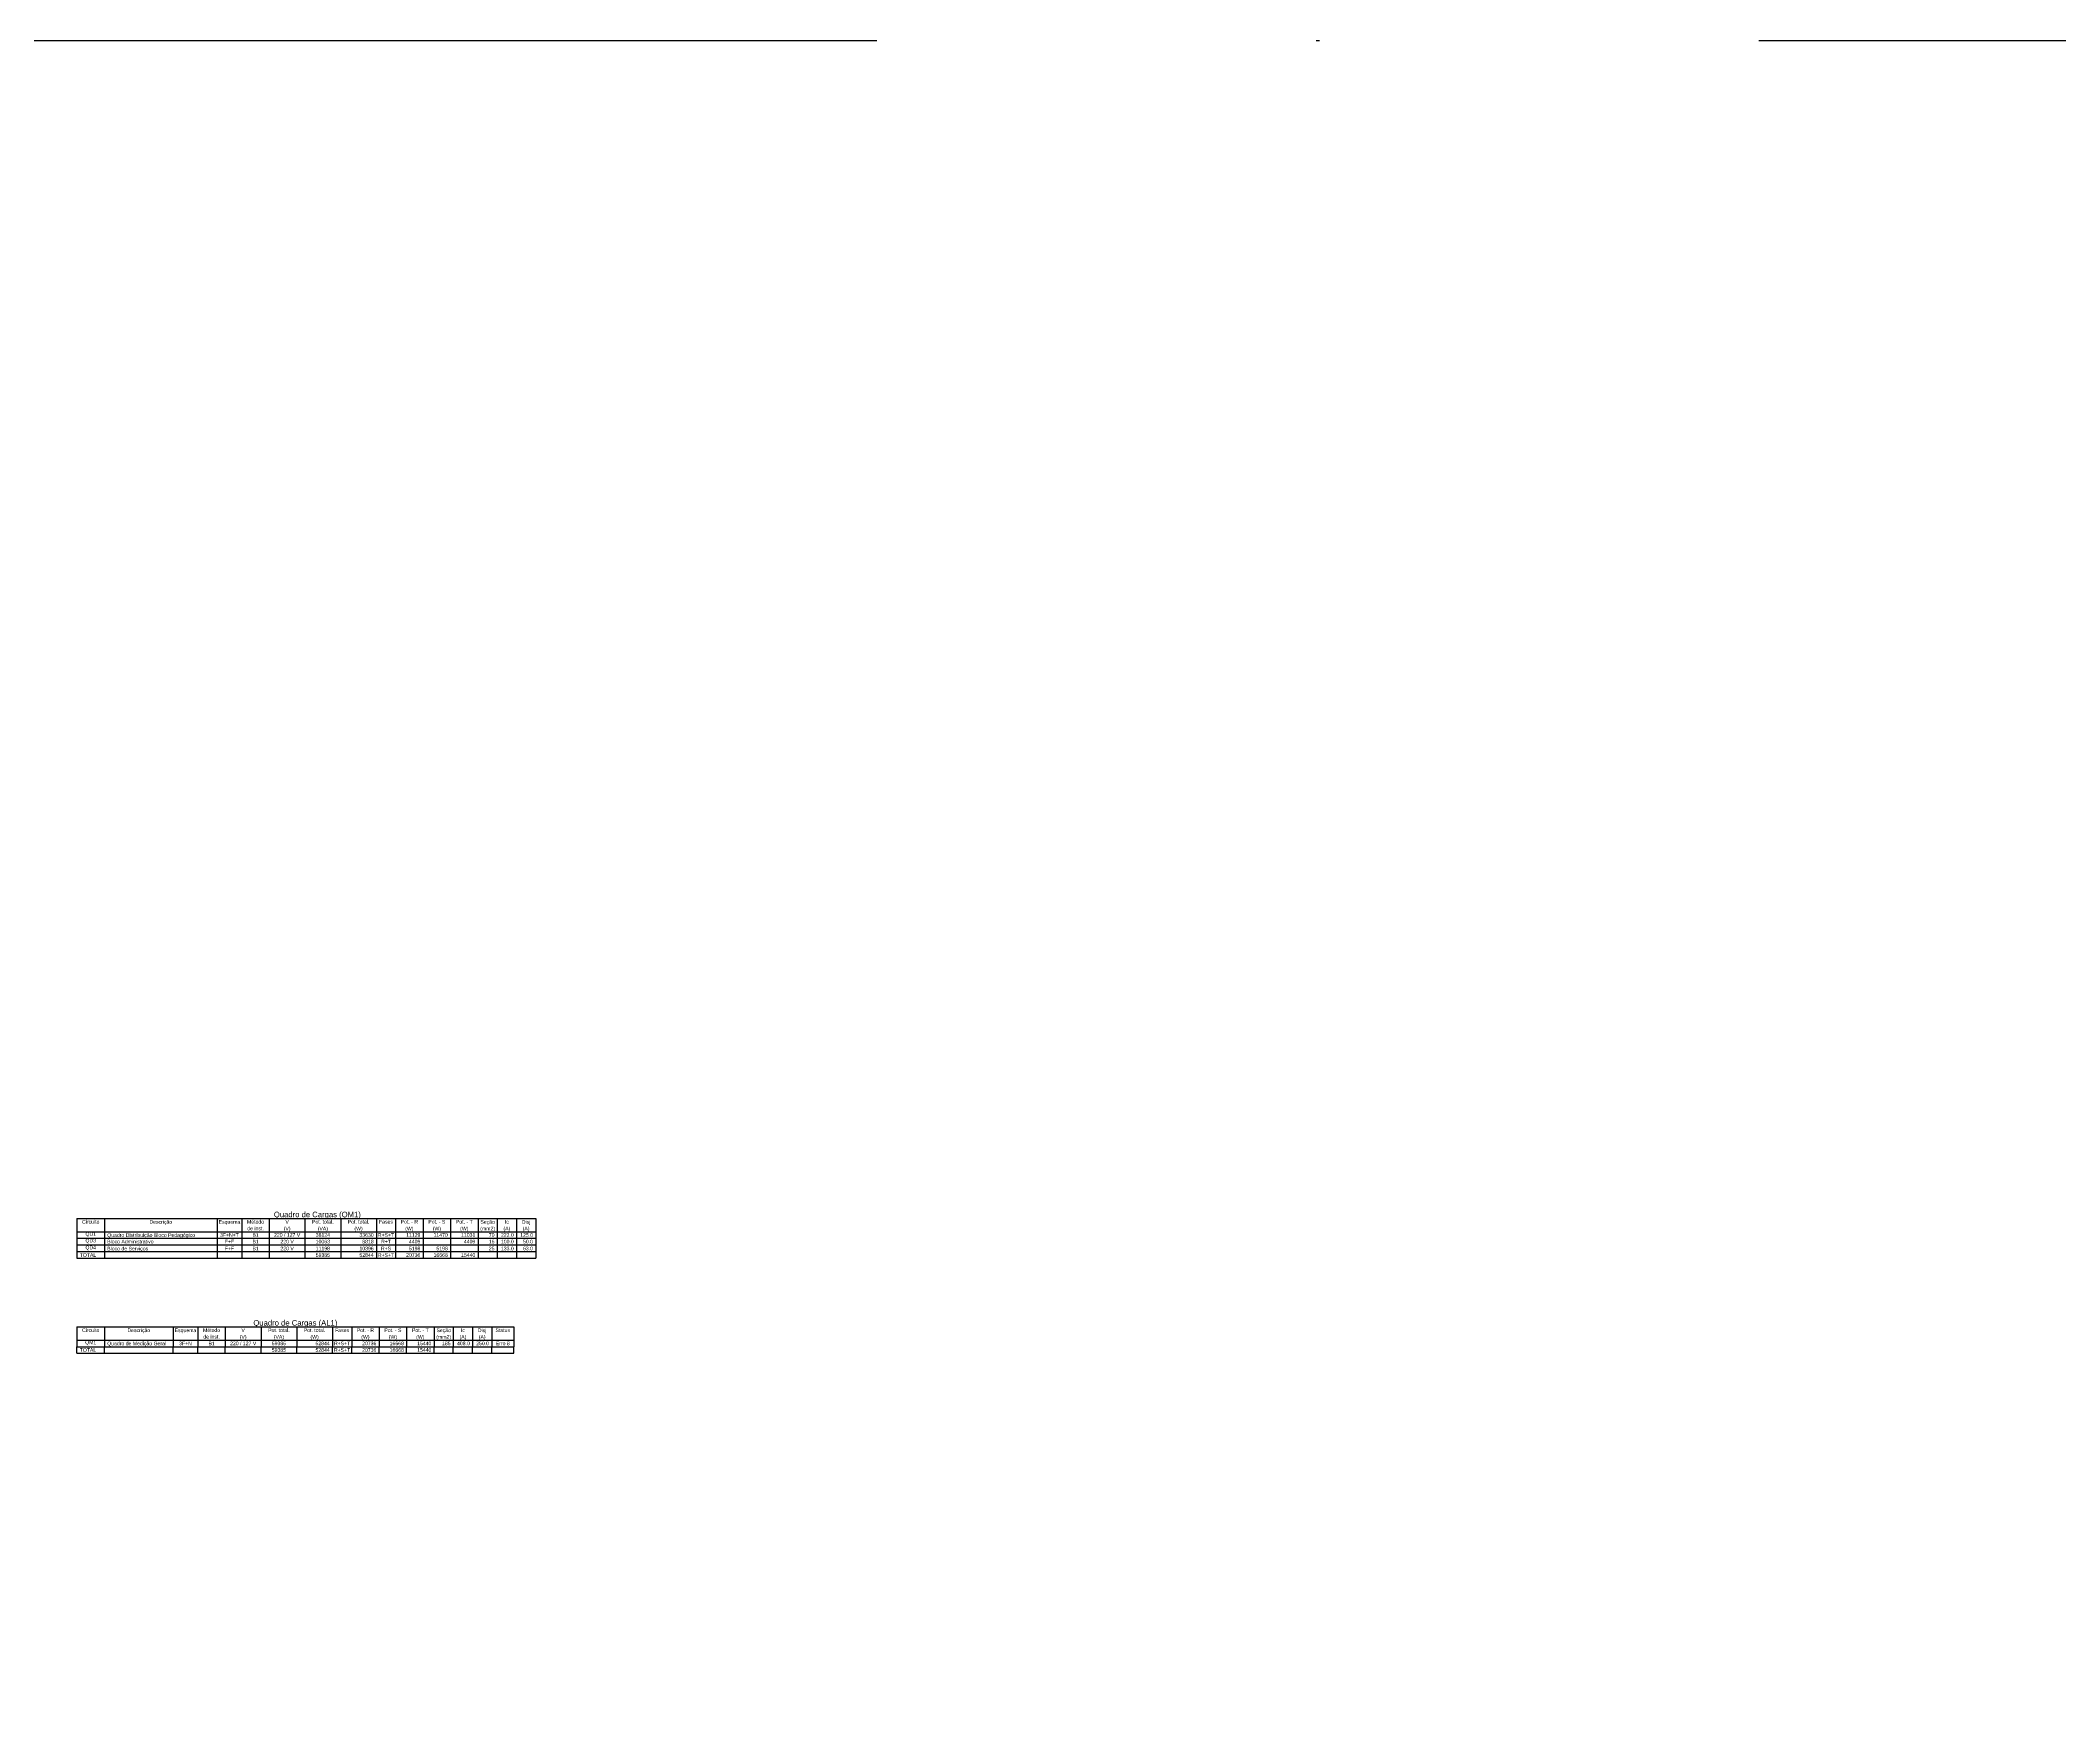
# Model space of a CAD drawing. Extents: x 175 to 700, y 53 to 250.
# Drawn here: x 583.1 to 641.4, y 201.7 to 250.2 of the extents above; entities that cross this region are included whole.
import ezdxf

# ---------------------------------------------------------------- set-up
doc = ezdxf.new("R2010")
doc.units = 0
doc.header["$LTSCALE"] = 2
doc.linetypes.add('DASHDOT', pattern=[25.4, 12.7, -6.35, 0, -6.35])
doc.layers.get('0').update_dxf_attribs({"linetype": 'CONTINUOUS'})
for name, color, linetype, lineweight in [('DI-Linhas do quadro', 1, 'CONTINUOUS', 30), ('DI-Textos do quadro', 7, 'CONTINUOUS', 20), ('DI-Título do quadro', 1, 'CONTINUOUS', 30)]:
    doc.layers.add(name, color=color, linetype=linetype, lineweight=lineweight)
doc.styles.add('Arial', font='arial.ttf')

msp = doc.modelspace()

# ---------------------------------------------------------------- linework, layer by layer
at = {"linetype": 'DASHDOT'}
msp.add_lwpolyline([(174.648, 250.175), (699.834, 250.175), (699.834, 53.401), (174.648, 53.401)], close=True, dxfattribs=at)
at = {"layer": 'DI-Linhas do quadro', "linetype": 'Continuous'}
for p, q in [((584.12, 216.109), (597.384, 216.109)), ((584.12, 216.109), (584.12, 214.965)), ((584.914, 216.109), (584.914, 214.965)), ((588.171, 216.109), (588.171, 214.965)), ((588.886, 216.109), (588.886, 214.965)), ((589.68, 216.109), (589.68, 214.965)), ((590.712, 216.109), (590.712, 214.965)), ((591.745, 216.109), (591.745, 214.965)), ((592.777, 216.109), (592.777, 214.965)), ((593.333, 216.109), (593.333, 214.965)), ((594.128, 216.109), (594.128, 214.965)), ((594.922, 216.109), (594.922, 214.965)), ((595.716, 216.109), (595.716, 214.965)), ((596.272, 216.109), (596.272, 214.965)), ((596.828, 216.109), (596.828, 214.965)), ((597.384, 216.109), (597.384, 214.965)), ((584.12, 215.728), (597.384, 215.728)), ((584.12, 215.537), (597.384, 215.537)), ((584.12, 215.347), (597.384, 215.347)), ((584.12, 215.156), (597.384, 215.156)), ((584.12, 214.965), (597.384, 214.965)), ((584.12, 212.975), (596.749, 212.975)), ((584.12, 212.975), (584.12, 212.403)), ((584.12, 212.594), (596.749, 212.594)), ((584.914, 212.975), (584.914, 212.403)), ((586.9, 212.975), (586.9, 212.403)), ((587.615, 212.975), (587.615, 212.403)), ((588.409, 212.975), (588.409, 212.403)), ((589.441, 212.975), (589.441, 212.403)), ((590.474, 212.975), (590.474, 212.403)), ((591.507, 212.975), (591.507, 212.403)), ((592.063, 212.975), (592.063, 212.403)), ((592.857, 212.975), (592.857, 212.403)), ((593.651, 212.975), (593.651, 212.403)), ((594.445, 212.975), (594.445, 212.403)), ((595.001, 212.975), (595.001, 212.403)), ((595.557, 212.975), (595.557, 212.403)), ((596.113, 212.975), (596.113, 212.403)), ((596.749, 212.975), (596.749, 212.403)), ((584.12, 212.403), (596.749, 212.403)), ((584.12, 212.212), (584.12, 212.403)), ((584.12, 212.212), (584.12, 212.403)), ((584.12, 212.212), (596.749, 212.212)), ((584.914, 212.212), (584.914, 212.403)), ((586.9, 212.212), (586.9, 212.403)), ((587.615, 212.212), (587.615, 212.403)), ((588.409, 212.212), (588.409, 212.403)), ((589.441, 212.212), (589.441, 212.403)), ((590.474, 212.212), (590.474, 212.403)), ((591.507, 212.212), (591.507, 212.403)), ((592.063, 212.212), (592.063, 212.403)), ((592.857, 212.212), (592.857, 212.403)), ((593.651, 212.212), (593.651, 212.403)), ((594.445, 212.212), (594.445, 212.403)), ((595.001, 212.212), (595.001, 212.403)), ((595.557, 212.212), (595.557, 212.403)), ((596.113, 212.212), (596.113, 212.403)), ((596.749, 212.212), (596.749, 212.403))]:
    msp.add_line(p, q, dxfattribs=at)

# ---------------------------------------------------------------- texts
at = {"layer": 'DI-Textos do quadro', "line_spacing_factor": 0.798, "style": 'Arial'}
for s, insert, char_height, width, attachment_point in [('Circuito', (584.517, 215.961), 0.1059, 1.01664, 8), ('Descrição', (586.543, 215.926), 0.1059, 1.14372, 8), ('Esquema', (588.528, 215.926), 0.1059, 0.88956, 8), ('Método', (589.283, 215.961), 0.1059, 0.76248, 8), ('V', (590.196, 215.961), 0.106, 0.12708, 8), ('Pot. total.', (591.229, 215.961), 0.1059, 1.39788, 8), ('Pot. total.', (592.261, 215.961), 0.1059, 1.39788, 8), ('Fases', (593.055, 215.961), 0.1059, 0.6354, 8), ('Pot. - R', (593.73, 215.961), 0.1059, 1.01664, 8), ('Pot. - S', (594.525, 215.961), 0.1059, 1.01664, 8), ('Pot. - T', (595.319, 215.961), 0.1059, 1.01664, 8), ('Seção', (595.994, 215.926), 0.1059, 0.6354, 8), ('Ic', (596.55, 215.961), 0.1059, 0.25416, 8), ('Disj', (597.106, 215.926), 0.1059, 0.50832, 8), ('QD1', (584.517, 215.58), 0.1059, 0.38124, 8), ('QD3', (584.517, 215.389), 0.1059, 0.38124, 8), ('Quadro Distribuição Bloco Pedagógico', (584.994, 215.545), 0.1059, 4.57488, 7), ('Bloco Administrativo', (584.994, 215.389), 0.1059, 2.5416, 7), ('3F+N+T', (588.528, 215.58), 0.1059, 0.76248, 8), ('F+F', (588.528, 215.389), 0.1059, 0.38124, 8), ('de inst.', (589.283, 215.77), 0.1059, 1.01664, 8), ('B1', (589.283, 215.58), 0.1059, 0.25416, 8), ('B1', (589.283, 215.389), 0.1059, 0.25416, 8), ('220 / 127 V', (590.196, 215.58), 0.1059, 1.39788, 8), ('220 V', (590.196, 215.389), 0.1059, 0.6354, 8), ('(V)', (590.196, 215.735), 0.1059, 0.38124, 8), ('38124', (591.229, 215.58), 0.1059, 0.6354, 8), ('10063', (591.229, 215.389), 0.1059, 0.6354, 8), ('(VA)', (591.229, 215.735), 0.1059, 0.50832, 8), ('(W)', (592.261, 215.735), 0.1059, 0.38124, 8), ('33630', (592.698, 215.58), 0.1059, 0.6354, 9), ('8818', (592.698, 215.389), 0.1059, 0.50832, 9), ('R+S+T', (593.055, 215.58), 0.1059, 0.6354, 8), ('R+T', (593.055, 215.389), 0.1059, 0.38124, 8), ('(W)', (593.73, 215.735), 0.1059, 0.38124, 8), ('11129', (594.048, 215.58), 0.1059, 0.6354, 9), ('4409', (594.048, 215.389), 0.1059, 0.50832, 9), ('(W)', (594.525, 215.735), 0.1059, 0.38124, 8), ('11470', (594.842, 215.58), 0.1059, 0.6354, 9), ('(W)', (595.319, 215.735), 0.1059, 0.38124, 8), ('11031', (595.637, 215.58), 0.1059, 0.6354, 9), ('4409', (595.637, 215.389), 0.1059, 0.50832, 9), ('(mm2)', (595.994, 215.735), 0.1059, 0.6354, 8), ('70', (596.193, 215.58), 0.1059, 0.25416, 9), ('16', (596.193, 215.389), 0.1059, 0.25416, 9), ('222.0', (596.749, 215.58), 0.1059, 0.6354, 9), ('100.0', (596.749, 215.389), 0.1059, 0.6354, 9), ('(A)', (596.55, 215.735), 0.1059, 0.38124, 8), ('125.0', (597.305, 215.58), 0.1059, 0.6354, 9), ('(A)', (597.106, 215.735), 0.1059, 0.38124, 8), ('50.0', (597.305, 215.389), 0.1059, 0.50832, 9), ('TOTAL', (584.199, 214.999), 0.1059, 0.6354, 7), ('QD4', (584.517, 215.189), 0.1059, 0.38124, 8), ('Bloco de Serviços', (584.994, 215.154), 0.1059, 2.16036, 7), ('F+F', (588.528, 215.189), 0.1059, 0.38124, 8), ('B1', (589.283, 215.189), 0.1059, 0.25416, 8), ('220 V', (590.196, 215.189), 0.1059, 0.6354, 8), ('59385', (591.229, 214.999), 0.1059, 0.6354, 8), ('11198', (591.229, 215.189), 0.1059, 0.6354, 8), ('52844', (592.698, 214.999), 0.1059, 0.6354, 9), ('10396', (592.698, 215.189), 0.1059, 0.6354, 9), ('R+S+T', (593.055, 214.999), 0.1059, 0.6354, 8), ('R+S', (593.055, 215.189), 0.1059, 0.38124, 8), ('20736', (594.048, 214.999), 0.1059, 0.6354, 9), ('5198', (594.048, 215.189), 0.1059, 0.50832, 9), ('16668', (594.842, 214.999), 0.1059, 0.6354, 9), ('5198', (594.842, 215.189), 0.1059, 0.50832, 9), ('15440', (595.637, 214.999), 0.1059, 0.6354, 9), ('25', (596.193, 215.189), 0.1059, 0.25416, 9), ('133.0', (596.749, 215.189), 0.1059, 0.6354, 9), ('63.0', (597.305, 215.189), 0.1059, 0.50832, 9), ('Circuito', (584.517, 212.826), 0.1059, 1.01664, 8), ('QM1', (584.517, 212.445), 0.1059, 0.38124, 8), ('Quadro de Medição Geral', (584.994, 212.411), 0.1059, 2.92284, 7), ('Descrição', (585.907, 212.792), 0.1059, 1.14372, 8), ('Esquema', (587.257, 212.792), 0.1059, 0.88956, 8), ('3F+N', (587.257, 212.445), 0.1059, 0.50832, 8), ('Método', (588.012, 212.826), 0.1059, 0.76248, 8), ('de inst.', (588.012, 212.636), 0.1059, 1.01664, 8), ('B1', (588.012, 212.445), 0.1059, 0.25416, 8), ('220 / 127 V', (588.925, 212.445), 0.1059, 1.39788, 8), ('(V)', (588.925, 212.601), 0.1059, 0.38124, 8), ('V', (588.925, 212.826), 0.106, 0.12708, 8), ('Pot. total.', (589.958, 212.826), 0.1059, 1.39788, 8), ('59385', (589.958, 212.445), 0.1059, 0.6354, 8), ('(VA)', (589.958, 212.601), 0.1059, 0.50832, 8), ('Pot. total.', (590.99, 212.826), 0.1059, 1.39788, 8), ('(W)', (590.99, 212.601), 0.1059, 0.38124, 8), ('52844', (591.427, 212.445), 0.1059, 0.6354, 9), ('R+S+T', (591.785, 212.445), 0.1059, 0.6354, 8), ('Fases', (591.785, 212.826), 0.1059, 0.6354, 8), ('Pot. - R', (592.46, 212.826), 0.1059, 1.01664, 8), ('(W)', (592.46, 212.601), 0.1059, 0.38124, 8), ('20736', (592.777, 212.445), 0.1059, 0.6354, 9), ('Pot. - S', (593.254, 212.826), 0.1059, 1.01664, 8), ('(W)', (593.254, 212.601), 0.1059, 0.38124, 8), ('16668', (593.572, 212.445), 0.1059, 0.6354, 9), ('Pot. - T', (594.048, 212.826), 0.1059, 1.01664, 8), ('(W)', (594.048, 212.601), 0.1059, 0.38124, 8), ('15440', (594.366, 212.445), 0.1059, 0.6354, 9), ('(mm2)', (594.723, 212.601), 0.1059, 0.6354, 8), ('Seção', (594.723, 212.792), 0.1059, 0.6354, 8), ('185', (594.922, 212.445), 0.1059, 0.38124, 9), ('408.0', (595.478, 212.445), 0.1059, 0.6354, 9), ('(A)', (595.279, 212.601), 0.1059, 0.38124, 8), ('Ic', (595.279, 212.826), 0.1059, 0.25416, 8), ('250.0', (596.034, 212.445), 0.1059, 0.6354, 9), ('Disj', (595.835, 212.792), 0.1059, 0.50832, 8), ('(A)', (595.835, 212.601), 0.1059, 0.38124, 8), ('Status', (596.431, 212.826), 0.1059, 0.76248, 8), ('Erro 8', (596.431, 212.445), 0.1059, 0.76248, 8), ('TOTAL', (584.199, 212.254), 0.1059, 0.6354, 7), ('59385', (589.958, 212.254), 0.1059, 0.6354, 8), ('52844', (591.427, 212.254), 0.1059, 0.6354, 9), ('R+S+T', (591.785, 212.254), 0.1059, 0.6354, 8), ('20736', (592.777, 212.254), 0.1059, 0.6354, 9), ('16668', (593.572, 212.254), 0.1059, 0.6354, 9), ('15440', (594.366, 212.254), 0.1059, 0.6354, 9)]:
    msp.add_mtext(s, dxfattribs=dict(at, insert=insert, char_height=char_height, width=width, attachment_point=attachment_point))
at = {"layer": 'DI-Título do quadro', "char_height": 0.15885, "width": 4.19364, "attachment_point": 8, "line_spacing_factor": 0.798, "style": 'Arial'}
for s, insert in [('Quadro de Cargas (QM1)', (591.07, 216.099)), ('Quadro de Cargas (AL1)', (590.434, 212.965))]:
    msp.add_mtext(s, dxfattribs=dict(at, insert=insert))

doc.saveas('drawing.dxf')
